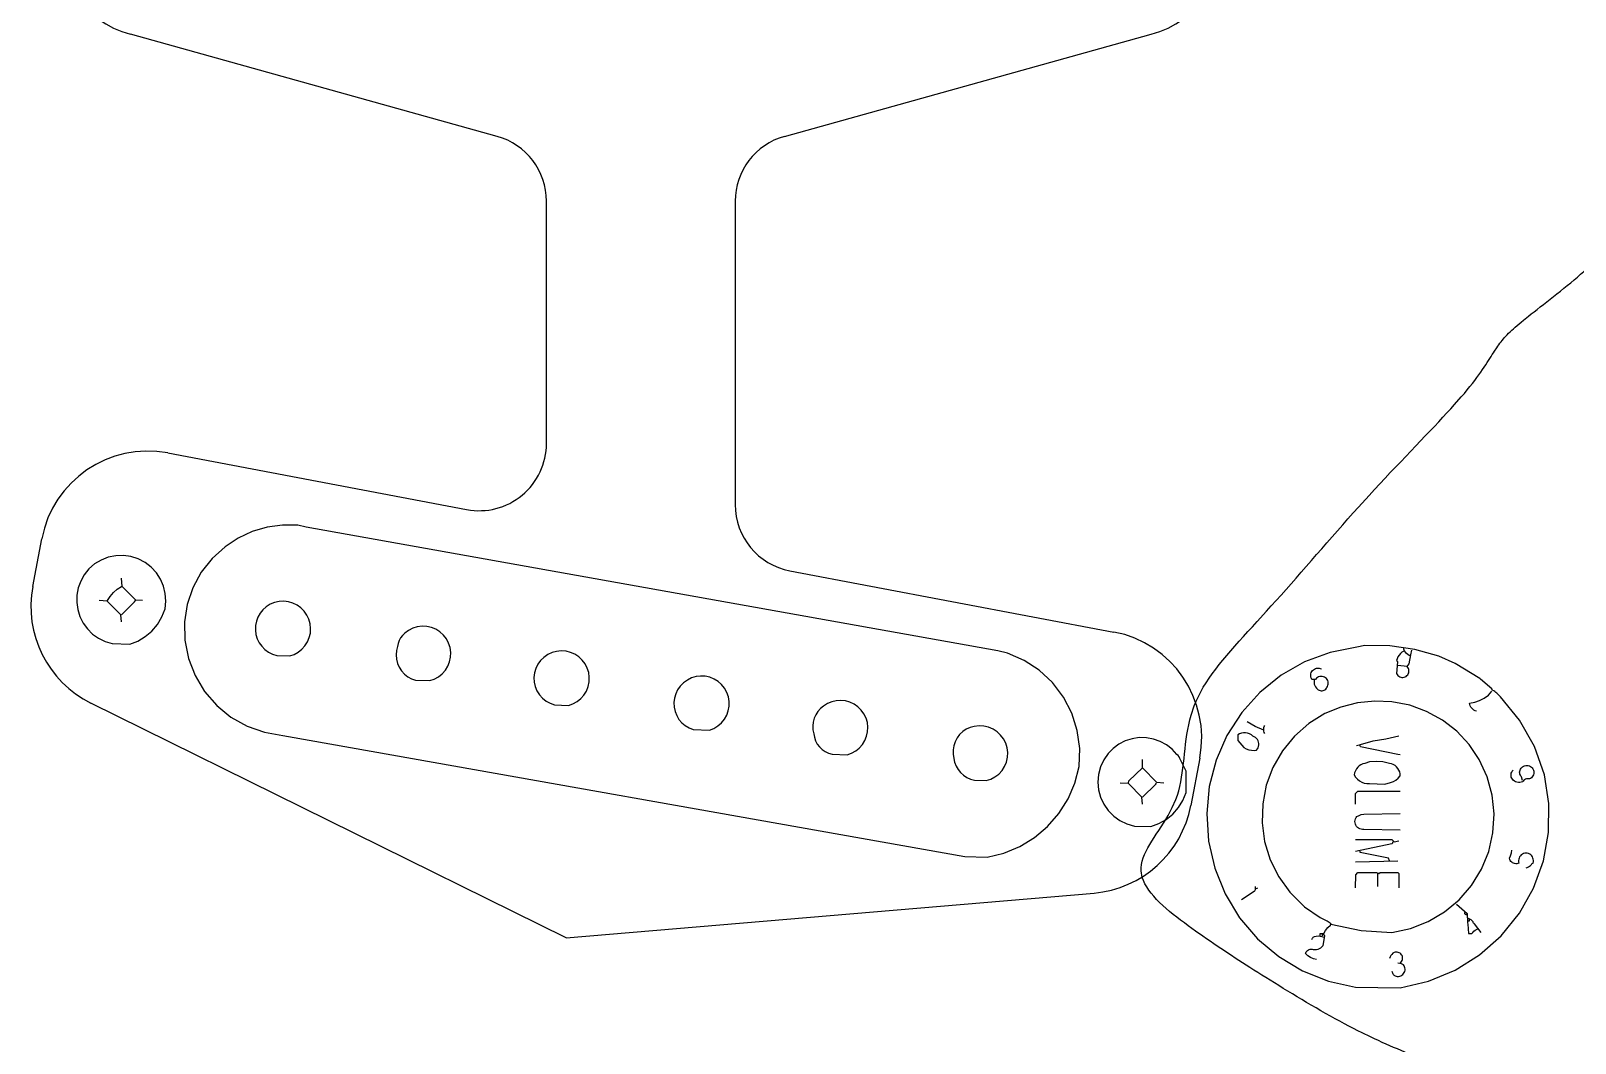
# Model space of a CAD drawing. Extents: x -68 to 722, y 3924 to 4942.
# Drawn here: x 89.2 to 203.9, y 4092.4 to 4167.5 of the extents above; entities that cross this region are included whole.
import ezdxf

# ---------------------------------------------------------------- set-up
doc = ezdxf.new("R2010")
doc.units = 0
doc.layers.get('0').update_dxf_attribs({"linetype": 'CONTINUOUS'})
doc.layers.add('Cavities', color=7, linetype='CONTINUOUS')

# ---------------------------------------------------------------- blocks, each defined once
blk = doc.blocks.new('*C1')
at = {"layer": 'Cavities', "color": 7, "linetype": 'CONTINUOUS'}
blk.add_lwpolyline([(221.430885, 4152.571027), (221.929947, 4152.406891), (222.402786, 4152.227894), (222.850782, 4152.034816), (223.275315, 4151.828441), (223.677765, 4151.60955), (224.059513, 4151.378926), (224.421938, 4151.137351), (224.766421, 4150.885607), (225.094342, 4150.624476), (225.407081, 4150.354741), (225.706019, 4150.077184), (225.992535, 4149.792587), (226.268009, 4149.501733), (226.533823, 4149.205402), (226.791355, 4148.904379), (227.041987, 4148.599444), (227.287098, 4148.291381), (227.528068, 4147.980971), (228.003109, 4147.35624), (228.239709, 4147.043386), (228.476309, 4146.730728), (228.712909, 4146.41846), (228.94951, 4146.106779), (229.18611, 4145.795881), (229.42271, 4145.48596), (229.659311, 4145.177213), (229.895911, 4144.869835), (230.132512, 4144.564021), (230.369113, 4144.259967), (230.605713, 4143.957868), (230.842314, 4143.657921), (231.078915, 4143.36032), (231.315515, 4143.065262), (231.552116, 4142.772941), (231.788717, 4142.483554), (232.025318, 4142.197295), (232.261919, 4141.914361), (232.73512, 4141.359247), (232.971721, 4141.087361), (233.208322, 4140.818996), (233.444923, 4140.553759), (233.681523, 4140.291259), (233.918124, 4140.031107), (234.154725, 4139.77291), (234.391326, 4139.516277), (234.627927, 4139.260817), (234.864527, 4139.00614), (235.101128, 4138.751854), (235.337729, 4138.497568), (235.574329, 4138.242891), (235.81093, 4137.987431), (236.04753, 4137.730798), (236.284131, 4137.472601), (236.520731, 4137.212449), (236.757332, 4136.949949), (236.993932, 4136.684712), (237.467132, 4136.144461), (237.703732, 4135.868794), (237.940333, 4135.589608), (238.176932, 4135.307293), (238.413532, 4135.02224), (238.650132, 4134.734841), (238.886732, 4134.445486), (239.123332, 4134.154567), (239.359932, 4133.862474), (239.596532, 4133.569599), (239.833131, 4133.276333), (240.069731, 4132.983068), (240.306331, 4132.690193), (240.542931, 4132.3981), (240.779531, 4132.107181), (241.016131, 4131.817826), (241.25273, 4131.530427), (241.48933, 4131.245374), (241.72593, 4130.963059), (242.199131, 4130.408206), (242.435698, 4130.136385), (242.672068, 4129.868476), (242.908044, 4129.604477), (243.143428, 4129.34439), (243.378024, 4129.088214), (243.611634, 4128.835948), (243.844061, 4128.587594), (244.075108, 4128.34315), (244.304578, 4128.102618), (244.532273, 4127.865997), (244.757997, 4127.633287), (244.981551, 4127.404488), (245.20274, 4127.1796), (245.421366, 4126.958623), (245.637231, 4126.741558), (245.850139, 4126.528403), (246.059892, 4126.31916), (246.266293, 4126.113827), (246.668251, 4125.714896), (246.863446, 4125.521264), (247.054698, 4125.331349), (247.242007, 4125.144953), (247.425372, 4124.961881), (247.604794, 4124.781939), (247.780273, 4124.60493), (247.951808, 4124.430658), (248.1194, 4124.258929), (248.283049, 4124.089547), (248.442754, 4123.922315), (248.598516, 4123.75704), (248.750335, 4123.593524), (248.89821, 4123.431573), (249.042142, 4123.27099), (249.182131, 4123.111581), (249.318176, 4122.95315), (249.450278, 4122.795501), (249.578437, 4122.638439), (249.822924, 4122.325292), (249.939253, 4122.168849), (250.051638, 4122.012406), (250.16008, 4121.855963), (250.264579, 4121.69952), (250.365135, 4121.543076), (250.461747, 4121.386633), (250.554416, 4121.23019), (250.643141, 4121.073747), (250.727923, 4120.917304), (250.808762, 4120.760861), (250.885658, 4120.604418), (250.95861, 4120.447975), (251.027619, 4120.291532), (251.092684, 4120.135089), (251.153806, 4119.978646), (251.210985, 4119.822202), (251.264221, 4119.665759), (251.313513, 4119.509316), (251.400267, 4119.19643), (251.437762, 4119.039955), (251.47151, 4118.883283), (251.50171, 4118.726221), (251.528558, 4118.568572), (251.552251, 4118.410141), (251.572986, 4118.250732), (251.590962, 4118.090149), (251.606374, 4117.928198), (251.619419, 4117.764682), (251.630297, 4117.599407), (251.639202, 4117.432175), (251.646333, 4117.262793), (251.651887, 4117.091064), (251.65606, 4116.916792), (251.65905, 4116.739783), (251.661055, 4116.559841), (251.662271, 4116.376769), (251.662895, 4116.190373), (251.663158, 4115.806826), (251.663158, 4115.609381), (251.663158, 4115.408416), (251.663158, 4115.204322), (251.663158, 4114.997491), (251.663158, 4114.788312), (251.663158, 4114.577179), (251.663158, 4114.36448), (251.663158, 4114.150608), (251.663158, 4113.935955), (251.663158, 4113.720909), (251.663158, 4113.505864), (251.663158, 4113.291211), (251.663158, 4113.077339), (251.663158, 4112.86464), (251.663158, 4112.653507), (251.663158, 4112.444328), (251.663158, 4112.237497), (251.663158, 4112.033403), (251.663158, 4111.634993), (251.663125, 4111.441361), (251.662895, 4111.251446), (251.662271, 4111.06505), (251.661055, 4110.881978), (251.65905, 4110.702036), (251.65606, 4110.525027), (251.651887, 4110.350755), (251.646333, 4110.179026), (251.639202, 4110.009644), (251.630297, 4109.842412), (251.619419, 4109.677137), (251.606374, 4109.513621), (251.590962, 4109.35167), (251.572986, 4109.191087), (251.552251, 4109.031678), (251.528558, 4108.873247), (251.50171, 4108.715598), (251.47151, 4108.558536), (251.400267, 4108.245389), (251.358939, 4108.088916), (251.314131, 4107.932265), (251.266308, 4107.775257), (251.215934, 4107.617714), (251.163472, 4107.459458), (251.109386, 4107.30031), (251.05414, 4107.140092), (250.998199, 4106.978625), (250.942026, 4106.815732), (250.886084, 4106.651233), (250.830839, 4106.484951), (250.776754, 4106.316707), (250.724292, 4106.146323), (250.673919, 4105.973621), (250.626097, 4105.798422), (250.581291, 4105.620547), (250.539964, 4105.439819), (250.502581, 4105.256059), (250.441501, 4104.878729), (250.418686, 4104.684759), (250.401391, 4104.486779), (250.389803, 4104.284347), (250.384107, 4104.07702), (250.384489, 4103.864355), (250.391134, 4103.645909), (250.404227, 4103.42124), (250.423954, 4103.189904), (250.450501, 4102.95146), (250.484053, 4102.705465), (250.524795, 4102.451475), (250.572914, 4102.189048), (250.628595, 4101.917741), (250.692023, 4101.637112), (250.763384, 4101.346718), (250.842864, 4101.046116), (250.930647, 4100.734863), (251.02692, 4100.412516), (251.245676, 4099.732773), (251.368402, 4099.374735), (251.499595, 4099.005306), (251.638675, 4098.625513), (251.785061, 4098.236388), (251.938173, 4097.838958), (252.097432, 4097.434253), (252.262258, 4097.023304), (252.432071, 4096.607139), (252.606291, 4096.186787), (252.784338, 4095.763278), (252.965632, 4095.337642), (253.149594, 4094.910907), (253.335644, 4094.484104), (253.523201, 4094.058261), (253.711686, 4093.634409), (253.90052, 4093.213575), (254.089121, 4092.796791), (254.27691, 4092.385085), (254.647735, 4091.581024), (254.829694, 4091.190587), (255.009033, 4090.808495), (255.185682, 4090.434925), (255.35957, 4090.070057), (255.530629, 4089.714069), (255.698788, 4089.367139), (255.863978, 4089.029445), (256.026129, 4088.701166), (256.185173, 4088.382481), (256.341038, 4088.073566), (256.493656, 4087.774602), (256.642957, 4087.485765), (256.788872, 4087.207235), (256.93133, 4086.93919), (257.070263, 4086.681808), (257.2056, 4086.435267), (257.337273, 4086.199746), (257.46521, 4085.975424), (257.709604, 4085.561086), (257.825965, 4085.371268), (257.938579, 4085.1924), (258.047645, 4085.023702), (258.153359, 4084.86439), (258.255918, 4084.713682), (258.35552, 4084.570796), (258.452361, 4084.434951), (258.546639, 4084.305363), (258.638551, 4084.18125), (258.728295, 4084.061831), (258.816066, 4083.946323), (258.902064, 4083.833944), (258.986483, 4083.723911), (259.069523, 4083.615443), (259.15138, 4083.507757), (259.232251, 4083.400071), (259.312333, 4083.291603), (259.391824, 4083.181571), (259.549821, 4082.953684), (259.628753, 4082.834396), (259.70808, 4082.711196), (259.788195, 4082.584086), (259.869494, 4082.453064), (259.95237, 4082.318132), (260.037218, 4082.179288), (260.124432, 4082.036533), (260.214406, 4081.889868), (260.307534, 4081.739291), (260.404212, 4081.584803), (260.504833, 4081.426405), (260.609792, 4081.264095), (260.719483, 4081.097874), (260.8343, 4080.927742), (260.954638, 4080.753699), (261.080891, 4080.575745), (261.213453, 4080.39388), (261.352718, 4080.208104), (261.652938, 4079.824818), (261.814483, 4079.627374), (261.983126, 4079.42641), (262.158079, 4079.222317), (262.338552, 4079.015486), (262.523757, 4078.806309), (262.712905, 4078.595176), (262.905209, 4078.382478), (263.099878, 4078.168607), (263.296124, 4077.953954), (263.493159, 4077.73891), (263.690194, 4077.523866), (263.88644, 4077.309213), (264.081109, 4077.095342), (264.273412, 4076.882644), (264.462561, 4076.671511), (264.647766, 4076.462333), (264.828239, 4076.255501), (265.003192, 4076.051408), (265.33338, 4075.652998), (265.487302, 4075.459302), (265.634125, 4075.268929), (265.77464, 4075.081294), (265.909633, 4074.895811), (266.039895, 4074.711892), (266.166214, 4074.52895), (266.289378, 4074.3464), (266.410175, 4074.163654), (266.529396, 4073.980125), (266.647828, 4073.795228), (266.76626, 4073.608376), (266.885481, 4073.418981), (267.006279, 4073.226457), (267.129443, 4073.030218), (267.255762, 4072.829676), (267.386024, 4072.624246), (267.521018, 4072.413341), (267.661533, 4072.196373), (267.962279, 4071.741904), (268.123825, 4071.503426), (268.292469, 4071.257712), (268.467422, 4071.005349), (268.647896, 4070.746924), (268.833102, 4070.483024), (269.022252, 4070.214235), (269.214556, 4069.941143), (269.409225, 4069.664337), (269.605473, 4069.384401), (269.802508, 4069.101923), (269.999544, 4068.81749), (270.195791, 4068.531687), (270.390461, 4068.245103), (270.582765, 4067.958323), (270.771914, 4067.671934), (270.957119, 4067.386523), (271.137593, 4067.102676), (271.312546, 4066.82098), (271.642735, 4066.266388), (271.796557, 4065.994567), (271.942691, 4065.726658), (272.081332, 4065.462659), (272.212677, 4065.202572), (272.336925, 4064.946396), (272.454272, 4064.69413), (272.564915, 4064.445776), (272.669052, 4064.201332), (272.766879, 4063.9608), (272.858594, 4063.724179), (272.944394, 4063.491469), (273.024476, 4063.26267), (273.099037, 4063.037782), (273.168275, 4062.816805), (273.232387, 4062.59974), (273.291569, 4062.386585), (273.34602, 4062.177342), (273.395936, 4061.972009), (273.482951, 4061.573078), (273.520445, 4061.379479), (273.554193, 4061.189791), (273.584393, 4061.004015), (273.61124, 4060.822149), (273.634933, 4060.644195), (273.655668, 4060.470151), (273.673643, 4060.300019), (273.689054, 4060.133798), (273.7021, 4059.971488), (273.712977, 4059.81309), (273.721882, 4059.658602), (273.729013, 4059.508025), (273.734567, 4059.36136), (273.73874, 4059.218606), (273.74173, 4059.079762), (273.743735, 4058.94483), (273.744951, 4058.813809), (273.745575, 4058.686699), (273.745838, 4058.444212), (273.745805, 4058.32877), (273.745575, 4058.216848), (273.744951, 4058.108055), (273.743735, 4058.002), (273.74173, 4057.898291), (273.73874, 4057.796538), (273.734567, 4057.696349), (273.729013, 4057.597334), (273.721882, 4057.499101), (273.712977, 4057.401258), (273.7021, 4057.303416), (273.689054, 4057.205183), (273.673643, 4057.106168), (273.655668, 4057.005979), (273.634933, 4056.904226), (273.61124, 4056.800517), (273.584393, 4056.694462), (273.554193, 4056.585668), (273.482951, 4056.358305), (273.441546, 4056.239017), (273.396199, 4056.115818), (273.346907, 4055.988708), (273.293673, 4055.857687), (273.236495, 4055.722754), (273.175373, 4055.583911), (273.110309, 4055.441157), (273.041301, 4055.294491), (272.96835, 4055.143915), (272.891455, 4054.989427), (272.810617, 4054.831028), (272.725836, 4054.668718), (272.637112, 4054.502497), (272.544444, 4054.332365), (272.447832, 4054.158322), (272.347278, 4053.980367), (272.24278, 4053.798502), (272.134339, 4053.612725), (271.905626, 4053.229438), (271.785387, 4053.032026), (271.661403, 4052.831289), (271.533869, 4052.627815), (271.402983, 4052.422189), (271.268943, 4052.214999), (271.131945, 4052.006831), (270.992187, 4051.798272), (270.849865, 4051.589908), (270.705177, 4051.382327), (270.558321, 4051.176114), (270.409493, 4050.971857), (270.25889, 4050.770143), (270.10671, 4050.571557), (269.95315, 4050.376686), (269.798406, 4050.186118), (269.642677, 4050.000439), (269.486159, 4049.820235), (269.32905, 4049.646094), (269.013845, 4049.318344), (268.856078, 4049.165746), (268.698113, 4049.02058), (268.539755, 4048.882453), (268.380805, 4048.750975), (268.221066, 4048.625755), (268.060341, 4048.506402), (267.898433, 4048.392524), (267.735146, 4048.283731), (267.57028, 4048.17963), (267.403641, 4048.079833), (267.235029, 4047.983946), (267.064249, 4047.891579), (266.891103, 4047.802341), (266.715394, 4047.715841), (266.536924, 4047.631688), (266.355497, 4047.54949), (266.170916, 4047.468857), (265.982982, 4047.389397), (265.596272, 4047.232432), (265.397166, 4047.154243), (265.194314, 4047.07625), (264.987913, 4046.998647), (264.77816, 4046.921632), (264.565253, 4046.845398), (264.349388, 4046.770143), (264.130763, 4046.69606), (263.909575, 4046.623347), (263.686021, 4046.552198), (263.460298, 4046.482809), (263.232604, 4046.415375), (263.003135, 4046.350093), (262.772088, 4046.287157), (262.539662, 4046.226764), (262.306052, 4046.169108), (262.071457, 4046.114385), (261.836073, 4046.062792), (261.600097, 4046.014522), (261.12716, 4045.92874), (260.890559, 4045.891617), (260.653959, 4045.858601), (260.417359, 4045.829887), (260.180759, 4045.805671), (259.944158, 4045.786148), (259.707558, 4045.771514), (259.470957, 4045.761965), (259.234357, 4045.757695), (258.997756, 4045.758901), (258.761156, 4045.765778), (258.524556, 4045.778522), (258.287955, 4045.797327), (258.051355, 4045.822391), (257.814754, 4045.853908), (257.578154, 4045.892073), (257.341553, 4045.937083), (257.104953, 4045.989133), (256.868353, 4046.048418), (256.395152, 4046.189478), (256.158519, 4046.271578), (255.921689, 4046.361305), (255.684465, 4046.458462), (255.446649, 4046.562856), (255.208045, 4046.674289), (254.968454, 4046.792566), (254.727681, 4046.917493), (254.485528, 4047.048872), (254.241797, 4047.18651), (253.996292, 4047.330209), (253.748815, 4047.479776), (253.499169, 4047.635013), (253.247157, 4047.795726), (252.992582, 4047.961719), (252.735247, 4048.132796), (252.474954, 4048.308763), (252.211506, 4048.489422), (251.944706, 4048.67458), (251.400263, 4049.057606), (251.122191, 4049.255181), (250.839782, 4049.457058), (250.552641, 4049.663629), (250.260374, 4049.875285), (249.962585, 4050.092415), (249.658882, 4050.315413), (249.348869, 4050.544668), (249.032153, 4050.780572), (248.708339, 4051.023517), (248.377032, 4051.273892), (248.037839, 4051.532089), (247.690364, 4051.7985), (247.334214, 4052.073515), (246.968995, 4052.357526), (246.594312, 4052.650923), (246.20977, 4052.954098), (245.814976, 4053.267441), (245.409535, 4053.591345), (244.565134, 4054.272397), (244.125551, 4054.630164), (243.674729, 4054.999077), (243.21326, 4055.378551), (242.741735, 4055.767998), (242.260747, 4056.166831), (241.770886, 4056.574464), (241.272744, 4056.990311), (240.766913, 4057.413784), (240.253984, 4057.844297), (239.734548, 4058.281263), (239.209198, 4058.724096), (238.678524, 4059.172208), (238.143117, 4059.625014), (237.603571, 4060.081927), (237.060475, 4060.54236), (236.514422, 4061.005725), (235.966003, 4061.471438), (235.415809, 4061.93891), (234.312464, 4062.876788), (233.760561, 4063.345987), (233.209644, 4063.814404), (232.660699, 4064.281257), (232.114711, 4064.745763), (231.572666, 4065.20714), (231.035551, 4065.664606), (230.50435, 4066.117379), (229.98005, 4066.564676), (229.463637, 4067.005716), (228.956097, 4067.439715), (228.458415, 4067.865893), (227.971577, 4068.283466), (227.496568, 4068.691652), (227.034376, 4069.08967), (226.585986, 4069.476736), (226.152383, 4069.85207), (225.734553, 4070.214888), (225.333482, 4070.564408), (224.585562, 4071.220427), (224.24029, 4071.525655), (223.913354, 4071.816216), (223.603375, 4072.093089), (223.308972, 4072.35725), (223.028765, 4072.609678), (222.761374, 4072.851351), (222.505418, 4073.083246), (222.259518, 4073.306342), (222.022294, 4073.521615), (221.792364, 4073.730044), (221.56835, 4073.932606), (221.34887, 4074.130279), (221.132545, 4074.324041), (220.917995, 4074.51487), (220.703839, 4074.703743), (220.488697, 4074.891639), (220.271189, 4075.079534), (220.049935, 4075.268408), (219.590668, 4075.652998), (219.350125, 4075.850476), (219.101694, 4076.051669), (218.845378, 4076.256381), (218.581174, 4076.464419), (218.309084, 4076.675585), (218.029107, 4076.889684), (217.741243, 4077.106521), (217.445493, 4077.3259), (217.141856, 4077.547626), (216.830332, 4077.771503), (216.510922, 4077.997335), (216.183625, 4078.224928), (215.848441, 4078.454085), (215.505371, 4078.68461), (215.154413, 4078.916309), (214.79557, 4079.148986), (214.428839, 4079.382446), (214.054221, 4079.616491), (213.281327, 4080.085561), (212.883246, 4080.320161), (212.478462, 4080.55437), (212.068157, 4080.787797), (211.653514, 4081.020051), (211.235717, 4081.25074), (210.815948, 4081.479474), (210.39539, 4081.705861), (209.975227, 4081.92951), (209.556641, 4082.150031), (209.140815, 4082.367031), (208.728933, 4082.580121), (208.322177, 4082.788908), (207.92173, 4082.993002), (207.528776, 4083.192012), (207.144497, 4083.385546), (206.770076, 4083.573213), (206.406697, 4083.754623), (206.055542, 4083.929383), (205.394637, 4084.257394), (205.086827, 4084.410057), (204.793409, 4084.55568), (204.513004, 4084.695045), (204.244233, 4084.828935), (203.985714, 4084.958131), (203.736067, 4085.083416), (203.493913, 4085.205572), (203.257872, 4085.325382), (203.026562, 4085.443627), (202.798604, 4085.56109), (202.572618, 4085.678553), (202.347223, 4085.796798), (202.12104, 4085.916607), (201.892687, 4086.038763), (201.660786, 4086.164048), (201.423956, 4086.293244), (201.180816, 4086.427133), (200.929987, 4086.566498), (200.399739, 4086.864783), (200.117954, 4087.025007), (199.825326, 4087.19227), (199.522838, 4087.365792), (199.211479, 4087.544789), (198.892233, 4087.728479), (198.566085, 4087.91608), (198.234023, 4088.10681), (197.897032, 4088.299887), (197.556097, 4088.494529), (197.212205, 4088.689952), (196.866341, 4088.885375), (196.519492, 4089.080017), (196.172642, 4089.273094), (195.826778, 4089.463824), (195.482886, 4089.651425), (195.141952, 4089.835115), (194.804961, 4090.014112), (194.472899, 4090.187634), (193.827506, 4090.515121), (193.515851, 4090.667784), (193.211295, 4090.813406), (192.913047, 4090.952771), (192.62032, 4091.08666), (192.332326, 4091.215856), (192.048274, 4091.341141), (191.767378, 4091.463297), (191.488847, 4091.583106), (191.211894, 4091.701351), (190.935729, 4091.818814), (190.659564, 4091.936277), (190.382611, 4092.054522), (190.10408, 4092.174332), (189.823184, 4092.296488), (189.539132, 4092.421773), (189.251138, 4092.550969), (188.958411, 4092.684859), (188.660163, 4092.824224), (188.043952, 4093.12251), (187.724673, 4093.282767), (187.398296, 4093.45026), (187.06561, 4093.624401), (186.727403, 4093.804605), (186.384464, 4093.990284), (186.037581, 4094.180852), (185.687544, 4094.375723), (185.335141, 4094.574309), (184.981161, 4094.776023), (184.626391, 4094.98028), (184.271622, 4095.186493), (183.917642, 4095.394074), (183.565238, 4095.602438), (183.215201, 4095.810997), (182.868318, 4096.019165), (182.525379, 4096.226355), (182.187171, 4096.431981), (181.854485, 4096.635455), (181.208828, 4097.033604), (180.897205, 4097.227268), (180.592877, 4097.417413), (180.295254, 4097.604428), (180.003742, 4097.788705), (179.717751, 4097.970636), (179.436689, 4098.150611), (179.159965, 4098.329022), (178.886986, 4098.506259), (178.617163, 4098.682714), (178.349903, 4098.858778), (178.084614, 4099.034842), (177.820706, 4099.211297), (177.557586, 4099.388534), (177.294664, 4099.566945), (177.031347, 4099.74692), (176.767045, 4099.928851), (176.501165, 4100.113128), (176.233116, 4100.300143), (175.688146, 4100.683952), (175.410424, 4100.881433), (175.130454, 4101.082653), (174.849935, 4101.287438), (174.570562, 4101.495615), (174.294033, 4101.707013), (174.022044, 4101.921458), (173.756291, 4102.138776), (173.498472, 4102.358797), (173.250283, 4102.581346), (173.013421, 4102.80625), (172.789582, 4103.033338), (172.580463, 4103.262435), (172.387761, 4103.49337), (172.213173, 4103.725969), (172.058394, 4103.96006), (171.925122, 4104.19547), (171.815054, 4104.432026), (171.729885, 4104.669555), (171.641035, 4105.146841), (171.640076, 4105.386335), (171.666777, 4105.626607), (171.718809, 4105.867979), (171.793842, 4106.110775), (171.889547, 4106.355317), (172.003593, 4106.601928), (172.133651, 4106.850931), (172.277391, 4107.102649), (172.432485, 4107.357405), (172.596601, 4107.615522), (172.76741, 4107.877323), (172.942583, 4108.14313), (173.11979, 4108.413267), (173.296702, 4108.688056), (173.470988, 4108.96782), (173.640319, 4109.252883), (173.802365, 4109.543567), (173.954797, 4109.840194), (174.221498, 4110.452573), (174.331786, 4110.76883), (174.427209, 4111.091481), (174.509505, 4111.420007), (174.580412, 4111.753891), (174.641669, 4112.092614), (174.695013, 4112.435658), (174.742182, 4112.782503), (174.784915, 4113.132632), (174.82495, 4113.485526), (174.864025, 4113.840666), (174.903879, 4114.197535), (174.946249, 4114.555613), (174.992873, 4114.914383), (175.045491, 4115.273325), (175.105839, 4115.631922), (175.175657, 4115.989654), (175.256681, 4116.346004), (175.350652, 4116.700453), (175.584382, 4117.401574), (175.72721, 4117.74739), (175.887487, 4118.090313), (176.064503, 4118.430908), (176.257546, 4118.769738), (176.465906, 4119.107367), (176.688871, 4119.44436), (176.925732, 4119.78128), (177.175777, 4120.118691), (177.438295, 4120.457157), (177.712576, 4120.797243), (177.997909, 4121.139511), (178.293582, 4121.484526), (178.598886, 4121.832851), (178.913108, 4122.185052), (179.235539, 4122.541691), (179.565468, 4122.903332), (179.902183, 4123.270541), (180.244974, 4123.643879), (180.945941, 4124.411203), (181.30278, 4124.806125), (181.663366, 4125.208282), (182.027501, 4125.617088), (182.394987, 4126.031957), (182.765628, 4126.452301), (183.139227, 4126.877533), (183.515586, 4127.307068), (183.894508, 4127.740319), (184.275796, 4128.176699), (184.659253, 4128.61562), (185.044682, 4129.056498), (185.431885, 4129.498744), (185.820666, 4129.941772), (186.210827, 4130.384996), (186.602171, 4130.827829), (186.9945, 4131.269685), (187.387619, 4131.709975), (187.781329, 4132.148115), (188.569734, 4133.015594), (188.963937, 4133.443794), (189.357351, 4133.86769), (189.749188, 4134.286894), (190.138659, 4134.701013), (190.524975, 4135.109657), (190.907347, 4135.512434), (191.284988, 4135.908953), (191.657108, 4136.298823), (192.022919, 4136.681654), (192.381631, 4137.057053), (192.732457, 4137.42463), (193.074608, 4137.783994), (193.407294, 4138.134754), (193.729728, 4138.476518), (194.041121, 4138.808895), (194.340683, 4139.131495), (194.627627, 4139.443925), (194.901163, 4139.745796), (195.404858, 4140.316293), (195.633703, 4140.584268), (195.847563, 4140.8409), (196.047227, 4141.086582), (196.233484, 4141.321703), (196.407122, 4141.546656), (196.56893, 4141.76183), (196.719697, 4141.967618), (196.860211, 4142.164411), (196.99126, 4142.352599), (197.113635, 4142.532574), (197.228123, 4142.704727), (197.335513, 4142.869449), (197.436593, 4143.02713), (197.532153, 4143.178163), (197.622981, 4143.322938), (197.709866, 4143.461847), (197.793595, 4143.59528), (197.874959, 4143.723628), (198.033744, 4143.966636), (198.11271, 4144.082111), (198.192267, 4144.194261), (198.273006, 4144.303673), (198.355521, 4144.410935), (198.440401, 4144.516632), (198.52824, 4144.621351), (198.619627, 4144.725679), (198.715154, 4144.830202), (198.815414, 4144.935508), (198.920997, 4145.042183), (199.032495, 4145.150813), (199.1505, 4145.261986), (199.275603, 4145.376287), (199.408395, 4145.494304), (199.549468, 4145.616623), (199.699414, 4145.743832), (199.858824, 4145.876515), (200.028289, 4146.015261), (200.399752, 4146.313286), (200.602637, 4146.473544), (200.816169, 4146.641036), (201.039165, 4146.815178), (201.270442, 4146.995381), (201.508816, 4147.181061), (201.753106, 4147.371629), (202.002128, 4147.566499), (202.254699, 4147.765085), (202.509635, 4147.9668), (202.765755, 4148.171057), (203.021875, 4148.377269), (203.276811, 4148.584851), (203.529382, 4148.793214), (203.778403, 4149.001773), (204.022693, 4149.209941), (204.261067, 4149.417132), (204.492344, 4149.622757), (204.715339, 4149.826232), (205.131755, 4150.224381), (205.323401, 4150.417947), (205.505582, 4150.607407), (205.680666, 4150.792564), (205.851018, 4150.973224), (206.019004, 4151.14919), (206.186989, 4151.320268), (206.357341, 4151.48626), (206.532425, 4151.646973), (206.714607, 4151.802211), (206.906252, 4151.951777), (207.109728, 4152.095477), (207.3274, 4152.233114), (207.561634, 4152.364494), (207.814796, 4152.48942), (208.089252, 4152.607698), (208.387368, 4152.719131), (208.711511, 4152.823524), (209.064045, 4152.920682), (209.863754, 4153.092508), (210.31474, 4153.166753), (210.798062, 4153.232785), (211.310565, 4153.290213), (211.849094, 4153.338645), (212.410494, 4153.377691), (212.991611, 4153.406959), (213.58929, 4153.426058), (214.200377, 4153.434597), (214.821716, 4153.432185), (215.450153, 4153.418431), (216.082533, 4153.392943), (216.715702, 4153.355332), (217.346505, 4153.305204), (217.971788, 4153.24217), (218.588395, 4153.165839), (219.193172, 4153.075819), (219.782964, 4152.971718), (220.354616, 4152.853147), (221.430885, 4152.571027)], close=True, dxfattribs=at)

msp = doc.modelspace()

# ---------------------------------------------------------------- linework, layer by layer
at = {"color": 7, "linetype": 'CONTINUOUS'}
for p, q in [((191.391491, 4120.313302), (190.692947, 4120.400619)), ((187.549498, 4105.818565), (190.692947, 4105.905883)), ((189.20854, 4103.984894), (189.20854, 4104.945389)), ((180.127465, 4103.810259), (180.302101, 4103.897576)), ((185.104593, 4100.317551), (185.104593, 4100.492187))]:
    msp.add_line(p, q, dxfattribs=at)
for points in [[(160.218954, 4106.167836), (161.458487, 4106.467016), (162.637026, 4106.953837), (163.726355, 4107.616642), (164.700391, 4108.439563), (165.535814, 4109.402897), (166.212622, 4110.483578), (166.714611, 4111.655734), (167.02976, 4112.891298), (167.081435, 4114.236199), (166.902046, 4115.570083), (166.496892, 4116.853547), (165.877943, 4118.048676), (165.063481, 4119.120164), (164.077568, 4120.036358), (162.949329, 4120.770193), (161.712092, 4121.299991), (161.0125, 4121.479255), (109.667053, 4130.653462), (109.050588, 4130.791424), (107.8985, 4130.805279), (106.757119, 4130.64796), (105.651737, 4130.322954), (104.606847, 4129.837462), (103.645602, 4129.202242), (102.673131, 4128.332934), (101.864306, 4127.309609), (101.243134, 4126.16264), (100.828053, 4124.926074), (100.631383, 4123.636613), (100.660471, 4122.26539), (100.925091, 4120.919628), (101.41735, 4119.639478), (102.12256, 4118.463136), (103.019681, 4117.425698), (104.081947, 4116.558115), (105.277664, 4115.886275), (106.571158, 4115.43022), (107.923836, 4115.203558), (108.343661, 4115.119558), (158.562007, 4106.209225), (160.218954, 4106.167836)], [(96.564109, 4121.972338), (97.165001, 4122.202673), (97.719004, 4122.530097), (98.210566, 4122.945419), (98.625888, 4123.436978), (98.953314, 4123.990979), (99.18365, 4124.591868), (99.244127, 4125.156963), (99.207688, 4125.724116), (99.075395, 4126.276826), (98.851095, 4126.799013), (98.541315, 4127.275486), (98.155066, 4127.692383), (97.703586, 4128.037574), (97.20001, 4128.301018), (96.658988, 4128.47505), (96.09626, 4128.554607), (95.528197, 4128.537374), (94.971326, 4128.423853), (94.441848, 4128.217346), (93.955167, 4127.923862), (93.525442, 4127.551938), (93.188797, 4127.128482), (92.925068, 4126.656156), (92.741201, 4126.147396), (92.642036, 4125.615598), (92.630183, 4125.074762), (92.705956, 4124.539129), (92.867359, 4124.022803), (93.110143, 4123.539377), (93.427914, 4123.10158), (93.812307, 4122.72094), (94.2532, 4122.407478), (94.738985, 4122.169447), (95.256871, 4122.013115), (96.564109, 4121.972338)], [(97.524608, 4125.203092), (97.007772, 4125.245528), (95.995669, 4126.257016), (95.952883, 4126.862128)], [(94.905067, 4125.203092), (95.107351, 4125.519226), (95.352942, 4125.803031), (95.636747, 4126.048621), (95.952883, 4126.250904)], [(95.952883, 4123.631374), (95.910447, 4124.148207), (94.898955, 4125.160306), (94.293841, 4125.203092)], [(95.952883, 4124.15528), (96.930845, 4125.107043), (97.0007, 4125.203092)], [(108.439362, 4121.099161), (108.76697, 4121.212039), (109.071037, 4121.378208), (109.342966, 4121.592971), (109.575071, 4121.850256), (109.76079, 4122.142791), (109.894874, 4122.462306), (109.973532, 4122.799768), (109.99454, 4123.145639), (109.957305, 4123.490141), (109.86288, 4123.823536), (109.713933, 4124.136398), (109.514675, 4124.419884), (109.270738, 4124.665981), (108.989019, 4124.867731), (108.677482, 4125.019431), (108.344932, 4125.116794), (108.00077, 4125.157066), (107.654726, 4125.139109), (107.316582, 4125.063431), (106.995895, 4124.932171), (106.701733, 4124.74904), (106.454997, 4124.529427), (106.247048, 4124.272783), (106.083366, 4123.985875), (105.968265, 4123.676262), (105.904779, 4123.352105), (105.894581, 4123.021947), (105.937939, 4122.694489), (106.033712, 4122.378363), (106.179374, 4122.081899), (106.371087, 4121.812911), (106.603799, 4121.578488), (106.871375, 4121.384809), (107.166764, 4121.236977), (107.482181, 4121.13889), (108.439362, 4121.099161)], [(118.830207, 4119.265489), (119.166758, 4119.378261), (119.478817, 4119.547383), (119.757035, 4119.767787), (119.993074, 4120.03287), (120.179861, 4120.334687), (120.311799, 4120.664195), (120.384934, 4121.011519), (120.397075, 4121.366251), (120.347858, 4121.717763), (120.238757, 4122.05552), (120.073043, 4122.369402), (119.85568, 4122.650002), (119.593183, 4122.888913), (119.293416, 4123.078974), (118.965363, 4123.214492), (118.618855, 4123.291405), (118.264274, 4123.307408), (117.912246, 4123.262021), (117.57332, 4123.156606), (117.257651, 4122.99432), (116.974699, 4122.780026), (116.808224, 4122.623897), (116.668326, 4122.443567), (116.558475, 4122.24351), (116.481397, 4122.028686), (116.439003, 4121.804426), (116.358668, 4121.495627), (116.330585, 4121.177788), (116.35553, 4120.859688), (116.432814, 4120.550112), (116.560303, 4120.25761), (116.734474, 4119.990263), (116.950518, 4119.755453), (117.202467, 4119.559667), (117.483363, 4119.408312), (117.785447, 4119.305568), (118.830207, 4119.265489)], [(129.133735, 4117.431818), (129.465102, 4117.546752), (129.772072, 4117.716408), (130.045687, 4117.935835), (130.277964, 4118.19863), (130.462123, 4118.497124), (130.592791, 4118.822606), (130.666155, 4119.16558), (130.680075, 4119.516035), (130.634143, 4119.863747), (130.5297, 4120.198567), (130.369794, 4120.510726), (130.159092, 4120.791115), (129.903741, 4121.031551), (129.611194, 4121.225018), (129.289986, 4121.365871), (128.949492, 4121.449999), (128.599647, 4121.474948), (128.25066, 4121.439989), (127.912715, 4121.346142), (127.595674, 4121.196147), (127.308788, 4120.994379), (127.063142, 4120.755718), (126.861313, 4120.479012), (126.709093, 4120.172206), (126.610853, 4119.844106), (126.569413, 4119.50413), (126.585962, 4119.162038), (126.660025, 4118.82765), (126.789476, 4118.510564), (126.970599, 4118.219883), (127.198195, 4117.963951), (127.46573, 4117.750114), (127.765525, 4117.584512), (128.088975, 4117.471897), (129.133735, 4117.431818)], [(190.867583, 4096.475573), (192.95982, 4096.954202), (194.943638, 4097.773351), (196.764037, 4098.910311), (198.370551, 4100.333561), (199.71864, 4102.003644), (200.770932, 4103.874259), (201.498251, 4105.893545), (201.880435, 4108.005521), (201.906889, 4110.151636), (201.576877, 4112.27239), (200.832493, 4114.38419), (199.73289, 4116.334752), (198.311445, 4118.064871), (198.049491, 4118.326824), (197.979106, 4118.397358), (197.899413, 4118.457176), (197.81203, 4118.505065), (197.71873, 4118.540054), (197.678389, 4118.654265), (196.827038, 4119.374636), (196.783379, 4119.418295), (194.954067, 4120.540327), (193.740346, 4121.072965), (191.947005, 4121.565631), (190.107222, 4121.837649), (188.248042, 4121.88502), (187.642055, 4121.761029), (185.665651, 4121.364366), (183.777582, 4120.658172), (182.025993, 4119.660454), (180.455546, 4118.39665), (179.106285, 4116.898988), (178.012614, 4115.205655), (177.202421, 4113.359828), (176.696364, 4111.408574), (176.507347, 4109.401647), (176.640943, 4107.347414), (177.101984, 4105.341134), (177.878556, 4103.434656), (178.950589, 4101.677251), (180.290377, 4100.114337), (181.863295, 4098.786306), (183.628693, 4097.727479), (185.540945, 4096.965221), (187.550633, 4096.519232), (190.867583, 4096.475573)], [(191.129537, 4121.448431), (191.000069, 4121.371113), (190.884145, 4121.274667), (190.784564, 4121.161424), (190.703733, 4121.03412), (190.643604, 4120.895828), (190.605629, 4120.74989), (190.662124, 4120.654888), (190.605629, 4119.789395), (190.645849, 4119.716288), (190.698139, 4119.651263), (190.760912, 4119.596291), (190.832268, 4119.553038), (190.910043, 4119.522814), (190.991882, 4119.506537), (191.075303, 4119.504697), (191.157779, 4119.517353), (191.236811, 4119.544119), (191.310003, 4119.584185), (191.375139, 4119.636337), (191.430243, 4119.698995), (191.473646, 4119.770259), (191.504034, 4119.84797), (191.520484, 4119.929773), (191.522499, 4120.01319), (191.510018, 4120.095692), (191.483418, 4120.17478), (191.443506, 4120.248057), (191.391491, 4120.313302), (191.544298, 4120.509766), (191.670909, 4121.177747), (191.740763, 4121.535749)], [(191.653445, 4121.099161), (191.538134, 4121.139899), (191.431629, 4121.200005), (191.337152, 4121.27766), (191.257563, 4121.370513), (191.195271, 4121.475755), (191.15216, 4121.5902), (191.129537, 4121.710384)], [(184.493367, 4119.352807), (184.475364, 4119.239995), (184.475564, 4119.125756), (184.493962, 4119.013009), (184.530088, 4118.904632), (184.583019, 4118.803395), (184.651402, 4118.711884), (184.733491, 4118.632436), (184.792416, 4118.585869), (184.858399, 4118.549996), (184.929521, 4118.525863), (185.00371, 4118.514171), (185.078806, 4118.515262), (185.152624, 4118.529102), (185.223015, 4118.555291), (185.287929, 4118.593064), (185.345477, 4118.641323), (185.393983, 4118.698662), (185.432035, 4118.763413), (185.478634, 4118.839521), (185.511319, 4118.922561), (185.529097, 4119.010014), (185.53143, 4119.099224), (185.518247, 4119.187486), (185.489947, 4119.272121), (185.44739, 4119.350561), (185.391866, 4119.420426), (185.325061, 4119.479596), (185.249002, 4119.526275), (185.165996, 4119.559048), (185.078562, 4119.576919), (184.989354, 4119.579347), (184.901078, 4119.566257), (184.816412, 4119.538048), (184.737927, 4119.495574), (184.668003, 4119.440125), (184.580685, 4119.352807), (184.318731, 4119.352807), (184.274865, 4119.430828), (184.244426, 4119.515), (184.22824, 4119.603032), (184.22675, 4119.692527), (184.239996, 4119.781048), (184.267616, 4119.866187), (184.30886, 4119.945625), (184.362604, 4120.017201), (184.427385, 4120.078966), (184.501441, 4120.129239), (184.582754, 4120.16665), (184.669113, 4120.190183), (184.758165, 4120.199195), (184.847488, 4120.193443), (184.934648, 4120.173081), (185.017275, 4120.138666)], [(139.611899, 4115.598146), (139.934012, 4115.726779), (140.229817, 4115.907896), (140.490836, 4116.136308), (140.709591, 4116.405472), (140.879816, 4116.707675), (140.996633, 4117.034258), (141.056694, 4117.375865), (141.058279, 4117.722708), (141.001343, 4118.06485), (140.887517, 4118.392488), (140.720061, 4118.696234), (140.503775, 4118.967386), (140.244855, 4119.198175), (139.950719, 4119.381988), (139.629794, 4119.513559), (139.291276, 4119.589119), (138.944864, 4119.606502), (138.600482, 4119.565211), (138.267998, 4119.466427), (137.956938, 4119.312983), (137.676215, 4119.109274), (137.43387, 4118.861136), (137.236848, 4118.57568), (137.093949, 4118.27843), (137.001681, 4117.961784), (136.962539, 4117.6343), (136.97758, 4117.304829), (137.046397, 4116.982274), (137.167131, 4116.675352), (137.33652, 4116.392358), (137.549984, 4116.140941), (137.801756, 4115.927894), (138.085031, 4115.758975), (138.392153, 4115.638749), (139.611899, 4115.598146)], [(149.828108, 4113.764475), (150.15325, 4113.879762), (150.45447, 4114.047914), (150.723246, 4114.264172), (150.951974, 4114.522419), (151.134183, 4114.815348), (151.264718, 4115.134673), (151.339887, 4115.471359), (151.357562, 4115.815881), (151.317243, 4116.158491), (151.220072, 4116.489498), (151.068797, 4116.799536), (150.867697, 4117.079834), (150.622463, 4117.322462), (150.340033, 4117.520556), (150.028396, 4117.668512), (149.69637, 4117.762143), (149.353347, 4117.798801), (149.009032, 4117.777449), (148.673167, 4117.69869), (148.355253, 4117.564753), (148.064284, 4117.379427), (147.837308, 4117.198093), (147.642143, 4116.982892), (147.483784, 4116.739331), (147.366279, 4116.473638), (147.292636, 4116.19261), (147.264737, 4115.903436), (147.283296, 4115.613512), (147.34784, 4115.330256), (147.391808, 4115.061301), (147.478188, 4114.802828), (147.604761, 4114.561479), (147.768274, 4114.343457), (147.964524, 4114.154365), (148.188469, 4113.999061), (148.434352, 4113.881538), (148.695855, 4113.804816), (149.828108, 4113.764475)], [(190.256357, 4100.579504), (191.637471, 4100.871138), (192.953044, 4101.382797), (194.168276, 4102.100946), (195.25102, 4103.006588), (196.172635, 4104.075768), (196.908744, 4105.280202), (197.439873, 4106.588031), (197.751974, 4107.96466), (197.836791, 4109.373674), (197.692079, 4110.777801), (197.321668, 4112.139898), (196.735355, 4113.423936), (195.984903, 4114.535786), (195.069098, 4115.515935), (194.010684, 4116.340043), (192.835946, 4116.987642), (191.574058, 4117.442652), (190.256357, 4117.693771), (188.977522, 4117.750088), (187.703986, 4117.62088), (186.462522, 4117.308862), (185.279229, 4116.820594), (184.082401, 4116.075452), (183.02335, 4115.144838), (182.130521, 4114.053744), (181.427892, 4112.831476), (180.934335, 4111.51086), (180.663105, 4110.127365), (180.621487, 4108.718149), (180.810599, 4107.321059), (181.225361, 4105.973619), (181.854634, 4104.712016), (182.681517, 4103.570135), (183.772993, 4102.478664), (184.921225, 4101.697171), (185.375279, 4101.470145), (185.458008, 4101.434931), (185.534905, 4101.388337), (185.604414, 4101.331305), (185.665128, 4101.264988), (185.715819, 4101.190728), (187.962982, 4100.713475), (190.256357, 4100.579504)], [(196.543255, 4116.995229), (196.441098, 4117.028419), (196.345368, 4117.077133), (196.258404, 4117.140179), (196.182337, 4117.216015), (196.119026, 4117.302786), (196.070021, 4117.398368), (196.036522, 4117.500423), (196.019347, 4117.606453), (196.400012, 4117.666099), (196.765767, 4117.787287), (197.106735, 4117.966743), (197.413706, 4118.19962), (197.678389, 4118.47963)], [(160.131636, 4111.843486), (160.472031, 4111.951184), (160.788651, 4112.116164), (161.071944, 4112.333448), (161.313359, 4112.59648), (161.505611, 4112.897321), (161.642901, 4113.226894), (161.721083, 4113.575253), (161.7378, 4113.931885), (161.692546, 4114.28603), (161.586687, 4114.627), (161.423418, 4114.944505), (161.207666, 4115.228966), (160.945941, 4115.471797), (160.646141, 4115.66567), (160.317313, 4115.804736), (159.96938, 4115.884798), (159.612841, 4115.90344), (159.258456, 4115.860099), (158.952399, 4115.781853), (158.663537, 4115.653978), (158.399855, 4115.48001), (158.168643, 4115.264758), (157.976291, 4115.014172), (157.828117, 4114.735179), (157.728217, 4114.435492), (157.679352, 4114.123394), (157.682874, 4113.807514), (157.738685, 4113.496584), (157.798568, 4113.206229), (157.903407, 4112.928919), (158.050589, 4112.671567), (158.236445, 4112.440591), (158.45634, 4112.241747), (158.704792, 4112.079994), (158.975608, 4111.959365), (159.262036, 4111.882866), (160.131636, 4111.843486)], [(180.214783, 4114.113746), (180.27783, 4114.197463), (180.326357, 4114.290353), (180.35906, 4114.389922), (180.37506, 4114.493496), (180.373928, 4114.598291), (180.355694, 4114.701495), (180.320849, 4114.800334), (180.270327, 4114.892155), (180.205486, 4114.974491), (180.128067, 4115.04513), (180.040151, 4115.102175), (179.944097, 4115.144094), (179.82514, 4115.238987), (179.692148, 4115.312934), (179.54877, 4115.363906), (179.398944, 4115.390504), (179.246783, 4115.391998), (179.096464, 4115.368346), (178.952113, 4115.320198), (178.817695, 4115.248876), (178.817695, 4114.812287), (179.276114, 4114.310211), (179.446072, 4114.210797), (179.629802, 4114.140001), (179.822523, 4114.099664), (180.019223, 4114.090836), (180.214783, 4114.113746)], [(180.738691, 4115.598146), (180.102627, 4115.854083), (179.516239, 4116.20937)], [(180.826009, 4115.336193), (180.783948, 4115.417867), (180.755308, 4115.505156), (180.740806, 4115.595871), (180.740806, 4115.687739), (180.755308, 4115.778455), (180.783948, 4115.865744), (180.826009, 4115.947417)], [(187.636816, 4114.463016), (187.920599, 4114.528505), (188.852956, 4114.794721), (189.811384, 4114.941605), (190.780265, 4115.161558)], [(172.35616, 4108.438096), (172.95191, 4108.652873), (173.503054, 4108.96478), (173.993895, 4109.36493), (174.410452, 4109.841927), (174.740857, 4110.382183), (174.975701, 4110.970309), (174.975701, 4112.542027), (174.521647, 4113.49379), (174.463659, 4113.602969), (174.388782, 4113.701337), (174.298986, 4113.786304), (173.938361, 4114.176026), (173.519622, 4114.502512), (173.053727, 4114.757219), (172.552862, 4114.933485), (172.030132, 4115.026697), (171.499212, 4115.034418), (170.973992, 4114.956445), (170.468214, 4114.794818), (169.995108, 4114.553766), (169.567053, 4114.239595), (169.195248, 4113.860524), (168.870748, 4113.388231), (168.632075, 4112.867274), (168.486306, 4112.313097), (168.437761, 4111.74213), (168.48788, 4111.171298), (168.635177, 4110.617525), (168.875286, 4110.097229), (169.201087, 4109.625832), (169.602923, 4109.217311), (170.068881, 4108.883775), (170.585146, 4108.635114), (171.136415, 4108.478699), (172.35616, 4108.438096)], [(190.867583, 4113.764475), (190.701679, 4113.79067), (187.933697, 4114.358235), (187.89877, 4114.463016)], [(170.697118, 4111.66885), (170.732045, 4111.826022), (171.744934, 4112.80398), (171.744934, 4113.415204)], [(189.732448, 4111.581533), (190.163101, 4111.704214), (190.367647, 4111.780012), (190.556679, 4111.888877), (190.724896, 4112.027757), (190.867583, 4112.192757), (190.862222, 4112.341791), (190.832035, 4112.487835), (190.77787, 4112.626782), (190.70125, 4112.754726), (190.604329, 4112.868068), (190.489833, 4112.963623), (190.36098, 4113.038704), (190.221393, 4113.0912), (190.074997, 4113.119634), (189.589902, 4113.230443), (189.093971, 4113.27103), (188.597314, 4113.240569), (188.254765, 4113.119634), (188.103875, 4113.083313), (187.961007, 4113.022684), (187.830049, 4112.939394), (187.714564, 4112.83571), (187.617694, 4112.714453), (187.542074, 4112.578922), (187.489761, 4112.432804), (187.46218, 4112.280074), (187.564023, 4112.108993), (187.693315, 4111.957586), (187.846338, 4111.830209), (188.018687, 4111.730526), (188.205404, 4111.661407), (188.401117, 4111.624838), (188.600196, 4111.621874), (189.732448, 4111.581533)], [(199.948658, 4111.843486), (199.88317, 4112.127268), (199.831111, 4112.185849), (199.789397, 4112.252194), (199.759165, 4112.324498), (199.741238, 4112.400789), (199.736104, 4112.47899), (199.743904, 4112.55697), (199.764425, 4112.632605), (199.797107, 4112.703835), (199.841061, 4112.768718), (199.895088, 4112.825487), (199.957718, 4112.872596), (200.027244, 4112.908762), (200.108874, 4112.945164), (200.195548, 4112.966985), (200.284683, 4112.973574), (200.373624, 4112.964737), (200.459719, 4112.940735), (200.540404, 4112.902284), (200.613274, 4112.85053), (200.676157, 4112.787015), (200.72718, 4112.713631), (200.764823, 4112.632567), (200.787963, 4112.546236), (200.795911, 4112.457212), (200.78843, 4112.368147), (200.765744, 4112.281696), (200.728528, 4112.200435), (200.677891, 4112.126785), (200.615342, 4112.06294), (200.542744, 4112.010804), (200.462263, 4111.97193), (200.388726, 4111.98359), (200.314272, 4111.983492), (200.240766, 4111.97164), (200.170054, 4111.94833), (200.10391, 4111.914148), (200.043993, 4111.86995), (199.991806, 4111.816846), (199.948658, 4111.756168), (199.8501, 4111.721468), (199.747122, 4111.703766), (199.642633, 4111.70356), (199.539586, 4111.720857), (199.440892, 4111.755168), (199.349338, 4111.805524), (199.267511, 4111.870502), (199.197723, 4111.948267), (199.150588, 4112.027992), (199.11801, 4112.11469), (199.100978, 4112.205726), (199.100008, 4112.298338), (199.11513, 4112.389711), (199.145886, 4112.477072), (199.19134, 4112.557766), (199.250114, 4112.629345)], [(173.316659, 4111.66885), (172.799823, 4111.711287), (171.744934, 4112.80398)], [(171.744934, 4110.097132), (171.702498, 4110.613966), (170.691005, 4111.626065), (170.085891, 4111.66885)], [(171.744934, 4110.621038), (172.722896, 4111.572801), (172.79275, 4111.66885)], [(187.549498, 4110.097132), (187.549498, 4110.882991), (187.724134, 4111.057627), (190.867583, 4111.057627)], [(190.867583, 4108.176143), (188.162121, 4108.219715), (188.062143, 4108.218208), (187.963347, 4108.233612), (187.868573, 4108.265482), (187.780544, 4108.312904), (187.701791, 4108.374514), (187.634577, 4108.448542), (187.580833, 4108.532859), (187.542104, 4108.625043), (187.519504, 4108.722444), (187.513681, 4108.822264), (187.524804, 4108.921632), (187.552552, 4109.017694), (187.596128, 4109.107688), (187.654279, 4109.189028), (187.815249, 4109.268105), (187.985585, 4109.324229), (188.162034, 4109.356329), (190.867583, 4109.398591)], [(187.549498, 4107.477601), (190.256357, 4107.477601), (190.430993, 4107.302966), (190.780265, 4107.390284)], [(187.549498, 4106.604425), (190.246053, 4107.169457), (190.274031, 4107.188813), (190.2984, 4107.212553), (190.318481, 4107.240016), (190.333714, 4107.270436), (190.343675, 4107.302966)], [(190.081721, 4105.905883), (189.994403, 4106.080519), (187.89877, 4106.517107), (187.89877, 4106.604425)], [(200.210612, 4105.381977), (200.305965, 4105.402776), (200.396708, 4105.4387), (200.480459, 4105.488806), (200.555019, 4105.551779), (200.618432, 4105.625965), (200.669032, 4105.709418), (200.73452, 4105.731248), (200.757005, 4105.823694), (200.763304, 4105.918627), (200.753232, 4106.013234), (200.727087, 4106.104712), (200.685643, 4106.190352), (200.630128, 4106.267618), (200.562186, 4106.334221), (200.483831, 4106.388187), (200.397382, 4106.427918), (200.305401, 4106.452237), (200.210612, 4106.460424), (200.115823, 4106.452237), (200.023842, 4106.427918), (199.937394, 4106.388187), (199.859038, 4106.334221), (199.791097, 4106.267618), (199.735582, 4106.190352), (199.694138, 4106.104712), (199.667993, 4106.013234), (199.65792, 4105.918627), (199.66422, 4105.823694), (199.686704, 4105.731248), (199.610378, 4105.700029), (199.529863, 4105.682204), (199.447492, 4105.678289), (199.36565, 4105.688398), (199.286707, 4105.712236), (199.212949, 4105.749115), (199.146512, 4105.797966), (199.08932, 4105.857375), (199.043029, 4105.92562), (199.008981, 4106.000727), (198.98816, 4106.080519), (199.070057, 4106.276991), (199.128533, 4106.48166), (199.162796, 4106.691742)], [(187.549498, 4103.897576), (187.589227, 4104.854753), (187.724134, 4105.032706), (189.121222, 4105.032706), (189.295858, 4104.945389), (189.383176, 4105.032706), (190.692947, 4105.032706), (190.780265, 4104.945389), (190.780265, 4103.897576)], [(179.079649, 4103.024399), (180.040147, 4103.635623), (180.074575, 4103.676983), (180.102447, 4103.723015), (180.123141, 4103.77269), (180.136192, 4103.824897), (180.14131, 4103.878466), (180.138379, 4103.932199), (180.127465, 4103.984894)], [(195.058848, 4102.675129), (195.844711, 4101.976587), (195.870906, 4101.286777), (195.893696, 4101.186449), (195.932029, 4100.492187), (196.193983, 4100.492187), (196.259207, 4100.585898), (196.337205, 4100.669279), (196.426361, 4100.740603), (196.52483, 4100.798395), (196.630573, 4100.841457)], [(195.844711, 4101.88927), (195.821877, 4101.883764), (195.798441, 4101.882209), (195.77508, 4101.884649), (195.752471, 4101.891014), (195.731268, 4101.901119), (195.712085, 4101.914672), (195.695477, 4101.93128), (195.681924, 4101.950463), (195.671819, 4101.971666), (195.665454, 4101.994275), (195.663014, 4102.017635), (195.664569, 4102.041072), (195.670075, 4102.063905)], [(196.892527, 4100.579504), (196.390448, 4101.212557), (196.355058, 4101.244353), (196.324661, 4101.280951), (196.2999, 4101.321575), (196.281301, 4101.365363), (196.214551, 4101.446204), (196.13508, 4101.514581), (196.045183, 4101.568519), (195.947453, 4101.606462), (195.844711, 4101.627316)], [(195.844711, 4101.452681), (196.019347, 4101.452681), (196.019347, 4101.539999)], [(184.668003, 4098.571197), (184.435777, 4098.625884), (184.21604, 4098.718807), (184.015036, 4098.847326), (183.838481, 4099.007786), (183.861103, 4099.077814), (183.895156, 4099.143052), (183.939675, 4099.201651), (183.993396, 4099.251947), (184.054796, 4099.292514), (184.122133, 4099.322202), (184.193498, 4099.340169), (184.266865, 4099.345905), (184.340155, 4099.339246), (184.411288, 4099.320383), (184.532048, 4099.304438), (184.653752, 4099.309514), (184.772765, 4099.33546), (184.885537, 4099.381502), (184.988703, 4099.446265), (185.079183, 4099.527818), (185.154277, 4099.623725), (185.279229, 4100.317551), (185.21374, 4100.426698), (185.191911, 4100.492187), (185.328921, 4100.726135), (185.49739, 4100.938552), (185.69399, 4101.12524), (185.715819, 4101.190728)], [(184.318731, 4100.055598), (184.333533, 4100.102754), (184.355479, 4100.147039), (184.384036, 4100.187378), (184.418512, 4100.222793), (184.45807, 4100.252424), (184.501749, 4100.275551), (184.639366, 4100.308488), (184.780362, 4100.320455), (184.921562, 4100.311184), (185.059783, 4100.280882), (185.191911, 4100.230233)], [(184.929957, 4100.317551), (184.929957, 4100.492187), (185.191911, 4100.492187)], [(190.867583, 4098.309244), (190.924563, 4098.360158), (190.972192, 4098.419909), (191.009121, 4098.486806), (191.034302, 4098.55895), (191.047021, 4098.634296), (191.046918, 4098.710708), (191.033996, 4098.78602), (191.00862, 4098.858096), (190.971511, 4098.924892), (190.92372, 4098.984515), (190.866603, 4099.035275), (190.801779, 4099.075731), (190.731086, 4099.104737), (190.656528, 4099.121471), (190.580219, 4099.125458), (190.504324, 4099.116585), (190.430993, 4099.095104), (190.335835, 4099.031439), (190.251507, 4098.953999), (190.179985, 4098.864596), (190.122944, 4098.765327), (190.081721, 4098.658515)], [(190.256357, 4097.698021), (190.27036, 4097.633793), (190.293167, 4097.57214), (190.324332, 4097.514261), (190.36325, 4097.461283), (190.409163, 4097.414238), (190.486401, 4097.370139), (190.569953, 4097.339655), (190.657441, 4097.323652), (190.746375, 4097.322587), (190.834222, 4097.336489), (190.91848, 4097.364964), (190.996752, 4097.407199), (191.066808, 4097.461994), (191.126654, 4097.527787), (191.174586, 4097.602706), (191.209239, 4097.684617), (191.229627, 4097.771188), (191.235169, 4097.859955), (191.225708, 4097.94839), (191.201512, 4098.033975), (191.163271, 4098.114274), (191.112073, 4098.187), (190.977584, 4098.2444), (190.837207, 4098.285343), (190.692947, 4098.309244)]]:
    msp.add_lwpolyline(points, dxfattribs=at)
at = {"layer": 'Cavities', "color": 7, "linetype": 'CONTINUOUS'}
for p, q in [((123.84462, 4159.654437), (96.615335, 4167.23399)), ((145.162972, 4159.654438), (172.392249, 4167.23399)), ((127.503796, 4136.876675), (127.503796, 4154.837572)), ((141.503796, 4154.837573), (141.503796, 4132.335091)), ((99.383929, 4136.162973), (121.574131, 4131.963863)), ((89.367666, 4126.258305), (90.035966, 4129.789937)), ((145.574131, 4127.422279), (169.623659, 4122.871324)), ((128.954085, 4100.189686), (93.687274, 4117.597133)), ((175.996695, 4113.523361), (175.328395, 4109.991728)), ((128.954085, 4100.189686), (168.142824, 4103.507713))]:
    msp.add_line(p, q, dxfattribs=at)
for centre, radius, start, end in [((98.760654, 4174.940974), 8, 180, 254.444907), ((170.24693, 4174.940974), 8, -74.444905, 0), ((122.503796, 4154.837572), 5, 0, 74.444907), ((146.503796, 4154.837573), 5, 105.555095, 180), ((97.896466, 4128.302474), 8, 79.284473, 169.284473), ((122.503796, 4136.876675), 5, -100.715527, 0), ((146.503796, 4132.335091), 5, 180, 259.284473), ((97.228166, 4124.770842), 8, 169.284473, 243.729381), ((168.136196, 4115.010824), 8, -10.715527, 79.284473), ((167.467896, 4111.479191), 8, -85.160431, -10.715527)]:
    msp.add_arc(centre, radius, start, end, dxfattribs=at)

# ---------------------------------------------------------------- block references
msp.add_blockref('*C1', (0, 0), dxfattribs=at)

doc.saveas('drawing.dxf')
